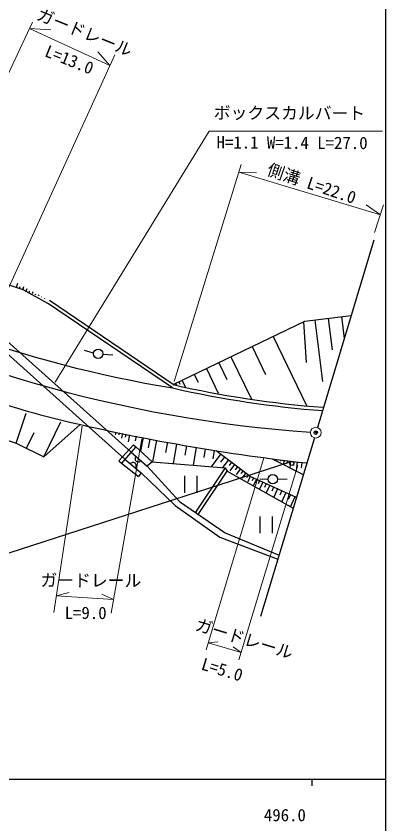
# Model space of a CAD drawing. Units: millimetres, scale not verified. Extents: x -116516170 to 680000, y -184933146 to 380000.
# Drawn here: x 524067 to 579000, y 198357 to 318556 of the extents above; entities that cross this region are included whole.
import ezdxf
from ezdxf.enums import TextEntityAlignment as Align

# ---------------------------------------------------------------- set-up
doc = ezdxf.new("R2010")
doc.units = ezdxf.units.MM
doc.header["$LTSCALE"] = 1000
doc.header["$PDMODE"] = 32
doc.header["$PDSIZE"] = 500
for name, color, linetype, lineweight in [('M-BGD', 7, 'Continuous', 25), ('M-BGD-EXST', 7, 'Continuous', 25), ('M-BGD-HTXT', 7, 'Continuous', 13), ('M-STR-HTXT', 7, 'Continuous', 13), ('M-STR-STRC', 7, 'Continuous', 25), ('M-TTL-BAND', 7, 'Continuous', 25)]:
    doc.layers.add(name, color=color, linetype=linetype, lineweight=lineweight)
doc.layers.add('M-OTRS', color=6, linetype='Continuous')
doc.styles.add('ＭＳ ゴシック', font='')
doc.styles.get('ＭＳ ゴシック').set_extended_font_data('MS Gothic')

msp = doc.modelspace()

# ---------------------------------------------------------------- linework, layer by layer
at = {"layer": 'M-BGD'}
for p, q in [((577218, 285229), (568841, 257334)), ((522403, 278782), (525039, 277886)), ((524092, 278208), (524293, 278799)), ((524566, 278047), (524652, 278302)), ((525039, 277886), (525185, 278316)), ((525039, 277886), (528729, 275830)), ((525083, 277868), (525168, 278073)), ((525545, 277677), (525695, 278040)), ((526007, 277485), (526072, 277643)), ((526469, 277294), (526579, 277561)), ((526931, 277103), (526976, 277212)), ((527393, 276912), (527463, 277082)), ((527855, 276721), (527880, 276782)), ((528317, 276530), (528347, 276603)), ((547287, 263230), (528729, 275830)), ((528779, 276339), (528784, 276351)), ((547568, 263643), (529010, 276243)), ((547399, 263717), (566952, 273141)), ((566784, 273060), (567162, 267025)), ((566952, 273141), (573853, 274023)), ((568438, 273331), (569608, 264177)), ((570423, 273585), (571025, 268876)), ((572407, 273838), (572822, 270591)), ((520241, 272423), (541153, 253654)), ((519306, 271381), (540218, 252612)), ((562279, 270889), (567223, 260631)), ((559132, 269372), (561140, 265207)), ((535569, 268416), (534212, 268782)), ((536959, 268254), (538430, 268149)), ((554169, 266980), (555365, 264499)), ((555985, 267855), (559019, 261561)), ((552353, 266105), (554104, 262473)), ((550537, 265230), (551092, 264079)), ((547752, 263887), (547877, 263628)), ((548237, 264121), (548385, 263814)), ((548721, 264354), (549189, 263385)), ((524077, 254999), (525573, 259487)), ((516643, 257476), (524077, 254999)), ((528189, 252995), (530717, 258185)), ((528189, 252995), (533580, 257780)), ((525594, 254259), (526727, 256584)), ((537888, 256843), (537866, 256729)), ((538379, 256747), (538353, 256614)), ((538869, 256650), (538787, 256234)), ((539360, 256554), (539304, 256270)), ((539850, 256458), (539709, 255739)), ((540370, 256355), (540284, 255916)), ((540890, 256253), (540686, 255214)), ((541903, 256054), (541766, 255354)), ((524077, 254999), (528189, 252995)), ((542917, 255855), (542519, 253829)), ((543930, 255656), (543670, 254330)), ((544944, 255457), (544306, 252213)), ((546565, 255139), (546265, 253609)), ((547901, 254877), (547410, 251961)), ((568381, 255802), (560400, 229223)), ((541492, 254781), (539336, 252378)), ((541864, 254447), (539708, 252044)), ((541153, 253654), (543557, 251585)), ((541492, 254781), (541864, 254447)), ((541864, 254447), (544255, 252218)), ((549358, 254631), (549123, 253236)), ((550816, 254386), (550367, 251721)), ((552148, 254161), (551934, 252886)), ((553481, 253937), (553268, 252673)), ((558859, 250069), (553789, 253885)), ((540218, 252612), (542661, 250583)), ((554450, 253387), (553033, 251504)), ((555027, 252953), (554455, 252194)), ((555604, 252519), (554735, 251365)), ((562118, 252683), (566736, 250323)), ((562358, 252654), (562353, 252610)), ((562855, 252593), (562822, 252324)), ((563351, 252533), (563324, 252307)), ((563847, 252473), (563770, 251839)), ((539336, 252378), (539708, 252044)), ((539708, 252044), (542226, 250056)), ((544255, 252218), (543557, 251585)), ((543557, 251585), (548341, 246352)), ((544255, 252218), (555116, 251335)), ((555116, 251335), (550740, 244745)), ((555116, 251335), (555432, 250860)), ((556068, 252169), (555703, 251684)), ((556533, 251820), (555834, 250891)), ((556959, 251499), (556624, 251054)), ((564348, 252412), (564298, 252003)), ((564848, 252351), (564727, 251350)), ((565349, 252290), (565277, 251698)), ((565849, 252229), (565683, 250861)), ((566533, 252146), (566435, 251337)), ((567217, 252063), (567189, 251833)), ((542661, 250583), (542226, 250056)), ((542661, 250583), (547709, 245720)), ((549091, 250130), (549091, 247630)), ((550966, 247630), (550966, 250130)), ((551109, 244375), (555432, 250860)), ((555432, 250860), (565242, 245348)), ((557384, 251179), (556744, 250327)), ((557784, 250878), (557477, 250471)), ((558183, 250578), (557598, 249799)), ((558583, 250277), (558304, 249906)), ((558859, 250069), (558485, 249250)), ((565719, 246937), (558859, 250069)), ((559314, 249862), (559114, 249423)), ((559769, 249654), (559342, 248720)), ((560236, 249441), (560009, 248944)), ((560703, 249227), (560222, 248175)), ((561501, 249617), (560256, 249644)), ((561229, 248987), (560978, 248436)), ((562900, 249644), (564316, 249697)), ((561755, 248747), (561232, 247601)), ((562328, 248486), (562056, 247889)), ((562901, 248224), (562334, 246982)), ((563522, 247941), (563227, 247294)), ((564143, 247657), (563528, 246311)), ((564816, 247350), (564496, 246649)), ((565489, 247043), (564823, 245584)), ((547709, 245720), (554351, 241028)), ((548341, 246352), (555142, 241660)), ((560268, 244120), (560268, 241620)), ((562143, 241620), (562143, 244120)), ((555142, 241660), (563156, 238339)), ((554351, 241028), (562945, 237759))]:
    msp.add_line(p, q, dxfattribs=at)
for centre, radius in [((536262, 268314), 700), ((565021, 251997), 300), ((562200, 249651), 700)]:
    msp.add_circle(centre, radius, dxfattribs=at)
for centre, radius, start, end in [((576808, 441563), 180760, 239.4626, 260.60054), ((588716, 475131), 224364, 246.12545, 254.47516), ((580693, 408815), 148869, 257.07644, 265.75632), ((580693, 408815), 149369, 257.07644, 265.75632), ((601584, 555670), 305546, 256.19266, 263.54931), ((542231, 252716), 500, 138.35033, 320.20027), ((541420, 251634), 500, 318.52718, 142.0385)]:
    msp.add_arc(centre, radius, start, end, dxfattribs=at)
at = {"layer": 'M-BGD-EXST'}
msp.add_arc((582098, 455807), 199691, 241.91842, 265.89236, dxfattribs=at)
at = {"layer": 'M-BGD-HTXT'}
msp.add_circle((568592, 256573), 800, dxfattribs=at)
at = {"layer": 'M-OTRS'}
msp.add_point((568592, 256573), dxfattribs=at)
at = {"layer": 'M-STR-HTXT'}
for p, q in [((506870, 275906), (526482, 317660)), ((526031, 316700), (537975, 311188)), ((526031, 316700), (529224, 316500)), ((519312, 270212), (538713, 312810)), ((537975, 311188), (536183, 313232)), ((529856, 264096), (552737, 301422)), ((552737, 301422), (578517, 301422)), ((547570, 264202), (557522, 296500)), ((578187, 288990), (557165, 295342)), ((557165, 295342), (559801, 295254)), ((578187, 288990), (576092, 290456)), ((577305, 286344), (578675, 290456)), ((533863, 257559), (529645, 229828)), ((542720, 255661), (538186, 229723)), ((560856, 252814), (552315, 224240)), ((565917, 251760), (557165, 222763)), ((530017, 232274), (531965, 232780)), ((530017, 232274), (538537, 231732)), ((538537, 231732), (536815, 232517)), ((552623, 225271), (554055, 225452)), ((552623, 225271), (557489, 223836)), ((557489, 223836), (556322, 224714))]:
    msp.add_line(p, q, dxfattribs=at)
at = {"layer": 'M-STR-STRC'}
msp.add_line((564757, 252168), (512353, 235192), dxfattribs=at)
at = {"layer": 'M-TTL-BAND'}
for p, q in [((579000, 20000), (579000, 370000)), ((40000, 205000), (579000, 205000)), ((568000, 205000), (568000, 204000))]:
    msp.add_line(p, q, dxfattribs=at)

# ---------------------------------------------------------------- texts
at = {"layer": 'M-STR-HTXT', "style": 'ＭＳ ゴシック'}
for s, rotation, p in [('ガードレール', 338.056, (526745, 317592)), ('L=13.0', 338.056, (527961, 312126)), ('ボックスカルバート', 359.737, (553420, 302725)), ('H=1.1 W=1.4 L=27.0', 359.737, (553840, 298320)), ('側溝 L=22.0', 341.309, (561008, 294475)), ('ガードレール', 359.737, (527666, 233157)), ('L=9.0', 359.737, (531263, 228310)), ('ガードレール', 343.006, (550378, 226703)), ('L=5.0', 343.006, (551280, 220828))]:
    msp.add_text(s, height=1833, rotation=rotation, dxfattribs=at).set_placement(p, align=Align.BOTTOM_LEFT)
at = {"layer": 'M-TTL-BAND', "style": 'ＭＳ ゴシック'}
msp.add_text('496.0', height=1833, dxfattribs=at).set_placement((564000, 198195), align=Align.BOTTOM_CENTER)

doc.saveas('drawing.dxf')
